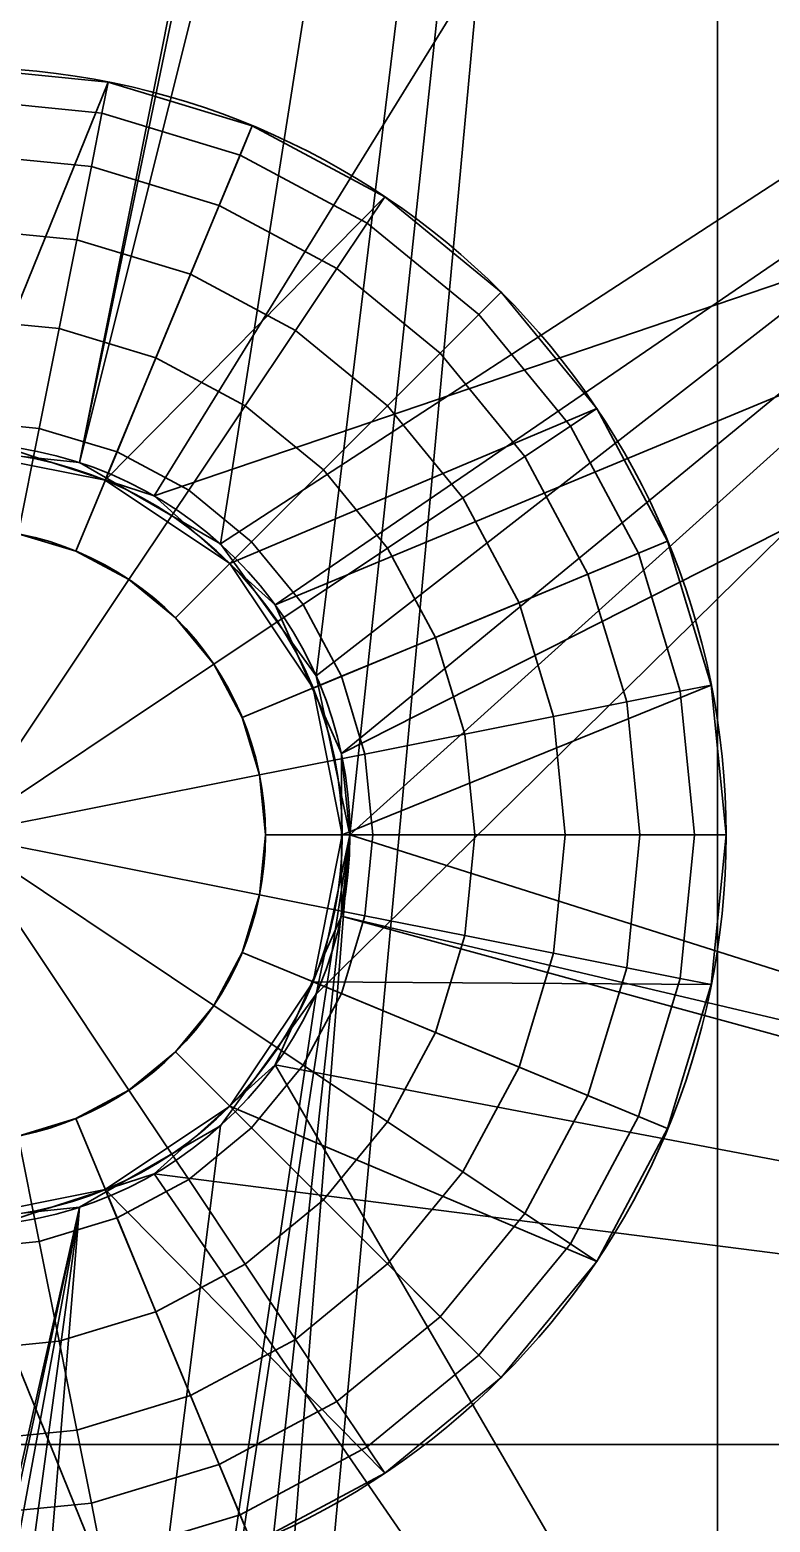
# Model space of a CAD drawing. Header units: millimetres. Extents: x 516 to 946, y 0 to 190.
# Drawn here: x 781.45 to 786.27, y 117.34 to 127.06 of the extents above; entities that cross this region are included whole.
import ezdxf

# ---------------------------------------------------------------- set-up
doc = ezdxf.new("R2010")
doc.units = ezdxf.units.MM
doc.layers.add('1', color=7, linetype='Continuous', true_color=0xffffff)

# ---------------------------------------------------------------- blocks, each defined once
blk = doc.blocks.new('UG_SURFACE_001')
at = {"layer": '1', "color": 252, "linetype": 'Continuous', "lineweight": 35}
for points in [[(280.506521, 128.719792, 3.5), (262.858123, 128.719792, 3.5), (265.701294, 124.352604, 3.5), (266.709745, 124.024943, 3.5)], [(266.709745, 124.024943, 1.5), (265.701294, 124.352604, 1.5), (262.858123, 128.719792, 1.5), (280.506521, 128.719792, 1.5)], [(266.709745, 124.024943, 3.5), (267.497748, 123.315424, 3.5), (280.506521, 128.719792, 3.5)], [(280.506521, 128.719792, 1.5), (267.497748, 123.315424, 1.5), (266.709745, 124.024943, 1.5)], [(267.497748, 123.315424, 3.5), (267.929018, 122.346751, 3.5), (280.506521, 128.719792, 3.5)], [(267.929018, 122.346751, 1.5), (267.497748, 123.315424, 1.5), (280.506521, 128.719792, 1.5)], [(280.506521, 117.845915, 3.5), (280.506521, 128.719792, 3.5), (267.929018, 122.346751, 3.5), (267.929018, 121.2864, 3.5)], [(267.984748, 121.816576, 1.5), (267.929018, 122.346751, 1.5), (280.506521, 128.719792, 1.5), (280.506521, 117.845915, 1.5)], [(266.709745, 124.024943, 1.5), (266.709745, 124.024943, 3.5), (265.701294, 124.352604, 3.5), (265.701294, 124.352604, 1.5)], [(267.497748, 123.315424, 1.5), (267.497748, 123.315424, 3.5), (266.709745, 124.024943, 3.5), (266.709745, 124.024943, 1.5)], [(267.929018, 122.346751, 1.5), (267.929018, 122.346751, 3.5), (267.497748, 123.315424, 3.5), (267.497748, 123.315424, 1.5)], [(267.929018, 122.346751, 3.5), (267.929018, 122.346751, 1.5), (267.984748, 121.816576, 1.5)], [(267.984748, 121.816576, 1.5), (267.929018, 121.2864, 3.5), (267.929018, 122.346751, 3.5)], [(280.506521, 117.845915, 1.5), (267.929018, 121.2864, 1.5), (267.984748, 121.816576, 1.5)], [(267.984748, 121.816576, 1.5), (267.929018, 121.2864, 1.5), (267.929018, 121.2864, 3.5)], [(267.929018, 121.2864, 3.5), (267.497748, 120.31772, 3.5), (280.506521, 117.845915, 3.5)], [(280.506521, 117.845915, 1.5), (267.497748, 120.31772, 1.5), (267.929018, 121.2864, 1.5)], [(267.497748, 120.31772, 1.5), (267.497748, 120.31772, 3.5), (267.929018, 121.2864, 3.5), (267.929018, 121.2864, 1.5)], [(280.506521, 117.845915, 3.5), (267.497748, 120.31772, 3.5), (266.709745, 119.608209, 3.5)], [(266.709745, 119.608209, 1.5), (267.497748, 120.31772, 1.5), (280.506521, 117.845915, 1.5)], [(266.709745, 119.608209, 1.5), (266.709745, 119.608209, 3.5), (267.497748, 120.31772, 3.5), (267.497748, 120.31772, 1.5)], [(266.709745, 119.608209, 3.5), (265.701294, 119.280547, 3.5), (262.858123, 117.845915, 3.5), (280.506521, 117.845915, 3.5)], [(280.506521, 117.845915, 1.5), (262.858123, 117.845915, 1.5), (265.701294, 119.280547, 1.5), (266.709745, 119.608209, 1.5)], [(265.701294, 119.280547, 1.5), (265.701294, 119.280547, 3.5), (266.709745, 119.608209, 3.5), (266.709745, 119.608209, 1.5)], [(280.506521, 117.845915, 3.5), (262.858123, 117.845915, 3.5), (262.858123, 113.101698, 3.5), (280.506521, 113.101698, 3.5)], [(280.506521, 113.101698, 1.5), (262.858123, 113.101698, 1.5), (262.858123, 117.845915, 1.5), (280.506521, 117.845915, 1.5)]]:
    blk.add_3dface(points, dxfattribs=at)
blk = doc.blocks.new('1стенка_MODEL')
at = {"layer": '1', "color": 252, "linetype": 'Continuous', "lineweight": 35, "extrusion": (0, 0, -1)}
blk.add_circle((-265.43475, 121.816575, -3.5), 2.55, dxfattribs=at)
at = {"layer": '1', "color": 252, "linetype": 'Continuous', "lineweight": 35}
blk.add_circle((265.43475, 121.816575, 1.5), 2.55, dxfattribs=at)
blk.add_blockref('UG_SURFACE_001', (0, 0), dxfattribs=at)
blk = doc.blocks.new('UG_SURFACE_002')
at = {"layer": '1', "color": 252, "linetype": 'Continuous', "lineweight": 35}
for points in [[(411.854982, 119.865932, 5.446716), (7.670435, 169.493556, 5.446716), (7.557361, 169.278637, 5.294975), (411.920667, 119.629063, 5.294975)], [(7.670435, 169.493556, 5.446716), (411.854982, 119.865932, 5.446716), (216.667414, 144.101843, 5.5), (201.001778, 146.025345, 5.5)], [(411.920667, 119.629063, 5.294975), (7.557361, 169.278637, 5.294975), (7.481808, 169.135034, 5.067878), (411.964566, 119.470797, 5.067878)], [(411.964566, 119.470797, 5.067878), (7.481808, 169.135034, 5.067878), (7.455277, 169.084609, 4.8), (411.979973, 119.415216, 4.8)], [(149.334699, 151.664004, 3.5), (161.549926, 150.164157, 3.5), (411.979973, 119.415216, 4.8), (7.455277, 169.084609, 4.8)], [(411.979973, 119.415216, 4.8), (161.549926, 150.164157, 3.5), (181.150854, 147.757471, 3.5)], [(411.979973, 119.415216, 4.8), (181.150854, 147.757471, 3.5), (189.036548, 146.789238, 3.5)], [(411.979973, 119.415216, 4.8), (189.036548, 146.789238, 3.5), (201.001778, 145.320088, 3.5)], [(411.979973, 119.415216, 4.8), (201.001778, 145.320088, 3.5), (210.923553, 144.101843, 3.5)], [(411.979973, 119.415216, 4.8), (210.923553, 144.101843, 3.5), (220.852703, 142.882705, 3.5)], [(220.852703, 143.587962, 5.5), (216.667414, 144.101843, 5.5), (411.854982, 119.865932, 5.446716)], [(411.854982, 119.865932, 5.446716), (234.482244, 141.914457, 5.5), (220.852703, 143.587962, 5.5)], [(411.979973, 119.415216, 4.8), (220.852703, 142.882705, 3.5), (228.738382, 141.914457, 3.5)], [(411.979973, 119.415216, 4.8), (228.738382, 141.914457, 3.5), (248.589307, 139.477074, 3.5)], [(411.854982, 119.865932, 5.446716), (240.703627, 141.150564, 5.5), (234.482244, 141.914457, 5.5)], [(254.333168, 139.477074, 5.5), (240.703627, 141.150564, 5.5), (411.854982, 119.865932, 5.446716)], [(411.979973, 119.415216, 4.8), (248.589307, 139.477074, 3.5), (260.30454, 138.03862, 3.5)], [(411.854982, 119.865932, 5.446716), (260.30454, 138.743877, 5.5), (254.333168, 139.477074, 5.5)], [(274.184078, 137.039676, 5.5), (260.30454, 138.743877, 5.5), (411.854982, 119.865932, 5.446716)], [(411.979973, 119.415216, 4.8), (260.30454, 138.03862, 3.5), (280.655473, 135.539845, 3.5)]]:
    blk.add_3dface(points, dxfattribs=at)
blk = doc.blocks.new('3пояс_верхний_MODEL')
at = {"layer": '1', "color": 252, "linetype": 'Continuous', "lineweight": 35}
blk.add_blockref('UG_SURFACE_002', (0, 0), dxfattribs=at)
blk = doc.blocks.new('UG_SURFACE_009')
at = {"layer": '1', "color": 252, "linetype": 'Continuous', "lineweight": 35}
for points in [[(265.16819, 124.352604, 5.5), (262.858123, 150.520265, 5.5), (267.985731, 146.259055, 5.5), (268.417001, 145.290375, 5.5)], [(262.304872, 149.307773, 7), (265.16819, 124.352604, 7), (268.417001, 145.290375, 7), (267.985731, 146.259055, 7)], [(268.417001, 145.290375, 5.5), (269.205004, 144.580871, 5.5), (265.16819, 124.352604, 5.5)], [(265.16819, 124.352604, 7), (269.205004, 144.580871, 7), (268.417001, 145.290375, 7)], [(269.205004, 144.580871, 5.5), (270.213455, 144.253194, 5.5), (266.222745, 124.241769, 5.5), (265.16819, 124.352604, 5.5)], [(270.213455, 144.253194, 7), (269.205004, 144.580871, 7), (265.16819, 124.352604, 7), (266.222745, 124.241769, 7)], [(270.213455, 144.253194, 5.5), (271.26801, 144.364044, 5.5), (266.222745, 124.241769, 5.5)], [(267.141044, 123.711593, 5.5), (266.222745, 124.241769, 5.5), (271.26801, 144.364044, 5.5), (277.752072, 130.618811, 5.5)], [(271.633416, 111.654833, 7), (273.357213, 125.861347, 7), (271.26801, 144.364044, 7), (270.379722, 144.270673, 7)], [(266.105205, 98.002523, 7), (270.379722, 144.270673, 7), (267.984748, 121.816576, 7)], [(266.105205, 98.002523, 7), (266.325653, 96.965343, 7), (270.379722, 84.537983, 7), (270.379722, 144.270673, 7)], [(266.222745, 124.241769, 7), (270.379722, 144.270673, 7), (270.213455, 144.253194, 7)], [(270.379722, 144.270673, 7), (266.222745, 124.241769, 7), (267.141044, 123.711593, 7)], [(270.379722, 144.270673, 7), (267.141044, 123.711593, 7), (267.7643, 122.853756, 7)], [(267.7643, 122.853756, 7), (267.984748, 121.816576, 7), (270.379722, 144.270673, 7)], [(270.379722, 144.270673, 7), (270.379722, 84.537983, 7), (271.026522, 97.35699, 7), (271.633416, 111.654833, 7)], [(277.752072, 130.618811, 5.5), (264.56365, 99.390544, 5.5), (267.141044, 119.921558, 5.5), (267.7643, 120.779395, 5.5)], [(265.481949, 98.860368, 5.5), (264.56365, 99.390544, 5.5), (277.752072, 130.618811, 5.5), (274.910837, 108.508267, 5.5)], [(267.7643, 122.853756, 5.5), (267.141044, 123.711593, 5.5), (277.752072, 130.618811, 5.5)], [(277.752072, 130.618811, 5.5), (267.984748, 121.816576, 5.5), (267.7643, 122.853756, 5.5)], [(267.7643, 120.779395, 5.5), (267.984748, 121.816576, 5.5), (277.752072, 130.618811, 5.5)], [(265.16819, 124.352604, 7), (265.16819, 124.352604, 5.5), (266.222745, 124.241769, 5.5), (266.222745, 124.241769, 7)], [(266.222745, 124.241769, 7), (266.222745, 124.241769, 5.5), (267.141044, 123.711593, 5.5), (267.141044, 123.711593, 7)], [(267.141044, 123.711593, 7), (267.141044, 123.711593, 5.5), (267.7643, 122.853756, 5.5), (267.7643, 122.853756, 7)], [(267.7643, 122.853756, 7), (267.7643, 122.853756, 5.5), (267.984748, 121.816576, 5.5), (267.984748, 121.816576, 7)], [(264.56365, 99.390544, 7), (267.984748, 121.816576, 7), (267.7643, 120.779395, 7)], [(267.984748, 121.816576, 7), (264.56365, 99.390544, 7), (265.481949, 98.860368, 7)], [(267.984748, 121.816576, 7), (265.481949, 98.860368, 7), (266.105205, 98.002523, 7)], [(267.984748, 121.816576, 7), (267.984748, 121.816576, 5.5), (267.7643, 120.779395, 5.5), (267.7643, 120.779395, 7)], [(267.7643, 120.779395, 7), (267.141044, 119.921558, 7), (264.56365, 99.390544, 7)], [(267.7643, 120.779395, 7), (267.7643, 120.779395, 5.5), (267.141044, 119.921558, 5.5), (267.141044, 119.921558, 7)], [(267.141044, 119.921558, 7), (266.222745, 119.391382, 7), (263.509125, 99.501379, 7), (264.56365, 99.390544, 7)], [(264.56365, 99.390544, 5.5), (266.222745, 119.391382, 5.5), (267.141044, 119.921558, 5.5)], [(267.141044, 119.921558, 7), (267.141044, 119.921558, 5.5), (266.222745, 119.391382, 5.5), (266.222745, 119.391382, 7)], [(261.281401, 97.495519, 7), (266.222745, 119.391382, 7), (265.16819, 119.280547, 7)], [(266.222745, 119.391382, 7), (261.281401, 97.495519, 7), (261.71267, 98.464198, 7)], [(266.222745, 119.391382, 7), (261.71267, 98.464198, 7), (262.500674, 99.17371, 7)], [(262.500674, 99.17371, 7), (263.509125, 99.501379, 7), (266.222745, 119.391382, 7)], [(265.16819, 119.280547, 5.5), (266.222745, 119.391382, 5.5), (264.56365, 99.390544, 5.5), (263.509125, 99.501379, 5.5)], [(266.222745, 119.391382, 7), (266.222745, 119.391382, 5.5), (265.16819, 119.280547, 5.5), (265.16819, 119.280547, 7)]]:
    blk.add_3dface(points, dxfattribs=at)
blk = doc.blocks.new('6стойка_отверстие_ровнее_MODEL')
at = {"layer": '1', "color": 252, "linetype": 'Continuous', "lineweight": 35}
blk.add_circle((265.4348, 121.8166, 5.5), 2.55, dxfattribs=at)
at = {"layer": '1', "color": 252, "linetype": 'Continuous', "lineweight": 35, "extrusion": (0, 0, -1)}
blk.add_circle((-265.4348, 121.8166, -7), 2.55, dxfattribs=at)
blk.add_arc((-453.7756, 96.7618, -7), 182.75, 342.554283, 17.804097, dxfattribs=at)
at = {"layer": '1', "color": 252, "linetype": 'Continuous', "lineweight": 35}
blk.add_blockref('UG_SURFACE_009', (0, 0), dxfattribs=at)
blk = doc.blocks.new('UG_SURFACE_010')
at = {"layer": '1', "color": 252, "linetype": 'Continuous', "lineweight": 35}
for points in [[(266.709745, 124.024943, 3.5), (265.701294, 124.352604, 3.5), (263.841867, 136.09302, 3.5), (273.433566, 134.915322, 3.5)], [(273.433566, 134.915322, 5.5), (263.841867, 136.09302, 5.5), (265.701294, 124.352604, 5.5), (266.709745, 124.024943, 5.5)], [(273.433566, 134.915322, 3.5), (277.104884, 129.890859, 3.5), (267.497748, 123.315424, 3.5), (266.709745, 124.024943, 3.5)], [(266.709745, 124.024943, 5.5), (267.497748, 123.315424, 5.5), (277.104884, 129.890859, 5.5), (273.433566, 134.915322, 5.5)], [(277.104884, 129.890859, 3.5), (267.929018, 122.346751, 3.5), (267.497748, 123.315424, 3.5)], [(267.497748, 123.315424, 5.5), (267.929018, 122.346751, 5.5), (277.104884, 129.890859, 5.5)], [(267.929018, 121.2864, 3.5), (267.929018, 122.346751, 3.5), (277.104884, 129.890859, 3.5), (275.470465, 119.507372, 3.5)], [(275.470465, 119.507372, 5.5), (277.104884, 129.890859, 5.5), (267.929018, 122.346751, 5.5), (267.929018, 121.2864, 5.5)], [(266.709745, 124.024943, 3.5), (266.709745, 124.024943, 5.5), (265.701294, 124.352604, 5.5), (265.701294, 124.352604, 3.5)], [(267.497748, 123.315424, 3.5), (267.497748, 123.315424, 5.5), (266.709745, 124.024943, 5.5), (266.709745, 124.024943, 3.5)], [(267.929018, 122.346751, 3.5), (267.929018, 122.346751, 5.5), (267.497748, 123.315424, 5.5), (267.497748, 123.315424, 3.5)], [(267.929018, 121.2864, 3.5), (267.929018, 121.2864, 5.5), (267.929018, 122.346751, 5.5), (267.929018, 122.346751, 3.5)], [(267.497748, 120.31772, 3.5), (267.497748, 120.31772, 5.5), (267.929018, 121.2864, 5.5), (267.929018, 121.2864, 3.5)], [(275.470465, 119.507372, 3.5), (274.405003, 108.43499, 3.5), (267.497748, 120.31772, 3.5), (267.929018, 121.2864, 3.5)], [(267.929018, 121.2864, 5.5), (267.497748, 120.31772, 5.5), (274.405003, 108.43499, 5.5), (275.470465, 119.507372, 5.5)], [(266.709745, 119.608209, 3.5), (266.709745, 119.608209, 5.5), (267.497748, 120.31772, 5.5), (267.497748, 120.31772, 3.5)], [(266.709745, 119.608209, 3.5), (267.497748, 120.31772, 3.5), (274.405003, 108.43499, 3.5)], [(274.405003, 108.43499, 5.5), (267.497748, 120.31772, 5.5), (266.709745, 119.608209, 5.5)], [(265.701294, 119.280547, 3.5), (266.709745, 119.608209, 3.5), (274.405003, 108.43499, 3.5), (265.050679, 99.17371, 3.5)], [(265.701294, 119.280547, 3.5), (265.701294, 119.280547, 5.5), (266.709745, 119.608209, 5.5), (266.709745, 119.608209, 3.5)], [(274.405003, 108.43499, 5.5), (266.709745, 119.608209, 5.5), (265.701294, 119.280547, 5.5), (266.269952, 97.495519, 5.5)], [(265.838653, 98.464198, 5.5), (266.269952, 97.495519, 5.5), (265.701294, 119.280547, 5.5)]]:
    blk.add_3dface(points, dxfattribs=at)
blk = doc.blocks.new('7прокладка_отв_ровнее_MODEL')
at = {"layer": '1', "color": 252, "linetype": 'Continuous', "lineweight": 35, "extrusion": (0, 0, -1)}
for centre in [(-265.4348, 121.8166, -3.5), (-265.4348, 121.8166, -5.5)]:
    blk.add_circle(centre, 2.55, dxfattribs=at)
at = {"layer": '1', "color": 252, "linetype": 'Continuous', "lineweight": 35}
blk.add_blockref('UG_SURFACE_010', (0, 0), dxfattribs=at)
blk = doc.blocks.new('UG_SURFACE_008')
at = {"layer": '1', "color": 252, "linetype": 'Continuous', "lineweight": 35}
for points in [[(0.935201, 4.701573, -0.673863), (0, 4.793682, -0.673863), (0, 5), (0.975452, 4.903927)], [(0.975452, 4.903927), (0, 5), (0, 2.5)], [(0, 2.5, 5.5), (0, 5, 5.5), (0.975452, 4.903927, 5.5)], [(0.975452, 4.903927, 5.5), (0, 5, 5.5), (0, 4.793682, 6.173863), (0.935201, 4.701573, 6.173863)], [(0, 2.5), (0.956709, 2.309699), (1.913417, 4.619398), (0.975452, 4.903927)], [(0.975452, 4.903927, 5.5), (1.913417, 4.619398, 5.5), (0.956709, 2.309699, 5.5), (0, 2.5, 5.5)], [(1.834463, 4.428785, -0.673863), (0.935201, 4.701573, -0.673863), (0.975452, 4.903927), (1.913417, 4.619398)], [(1.913417, 4.619398, 5.5), (0.975452, 4.903927, 5.5), (0.935201, 4.701573, 6.173863), (1.834463, 4.428785, 6.173863)], [(0.865852, 4.352931, -1.282384), (0, 4.43821, -1.282384), (0, 4.793682, -0.673863), (0.935201, 4.701573, -0.673863)], [(0.935201, 4.701573, 6.173863), (0, 4.793682, 6.173863), (0, 4.43821, 6.782384), (0.865852, 4.352931, 6.782384)], [(1.698429, 4.100371, -1.282384), (0.865852, 4.352931, -1.282384), (0.935201, 4.701573, -0.673863), (1.834463, 4.428785, -0.673863)], [(1.834463, 4.428785, 6.173863), (0.935201, 4.701573, 6.173863), (0.865852, 4.352931, 6.782384), (1.698429, 4.100371, 6.782384)], [(2.777851, 4.157348), (1.913417, 4.619398), (0.956709, 2.309699)], [(0.956709, 2.309699, 5.5), (1.913417, 4.619398, 5.5), (2.777851, 4.157348, 5.5)], [(2.663227, 3.985801, -0.673863), (1.834463, 4.428785, -0.673863), (1.913417, 4.619398), (2.777851, 4.157348)], [(2.777851, 4.157348, 5.5), (1.913417, 4.619398, 5.5), (1.834463, 4.428785, 6.173863), (2.663227, 3.985801, 6.173863)], [(0.771107, 3.876615, -1.793075), (0, 3.952562, -1.793075), (0, 4.43821, -1.282384), (0.865852, 4.352931, -1.282384)], [(0.865852, 4.352931, 6.782384), (0, 4.43821, 6.782384), (0, 3.952562, 7.293075), (0.771107, 3.876615, 7.293075)], [(2.465737, 3.690237, -1.282384), (1.698429, 4.100371, -1.282384), (1.834463, 4.428785, -0.673863), (2.663227, 3.985801, -0.673863)], [(2.663227, 3.985801, 6.173863), (1.834463, 4.428785, 6.173863), (1.698429, 4.100371, 6.782384), (2.465737, 3.690237, 6.782384)], [(1.51258, 3.651692, -1.793075), (0.771107, 3.876615, -1.793075), (0.865852, 4.352931, -1.282384), (1.698429, 4.100371, -1.282384)], [(1.698429, 4.100371, 6.782384), (0.865852, 4.352931, 6.782384), (0.771107, 3.876615, 7.293075), (1.51258, 3.651692, 7.293075)], [(0.956709, 2.309699), (1.767767, 1.767767), (3.535534, 3.535534), (2.777851, 4.157348)], [(2.777851, 4.157348, 5.5), (3.535534, 3.535534, 5.5), (1.767767, 1.767767, 5.5), (0.956709, 2.309699, 5.5)], [(2.195926, 3.286436, -1.793075), (1.51258, 3.651692, -1.793075), (1.698429, 4.100371, -1.282384), (2.465737, 3.690237, -1.282384)], [(2.465737, 3.690237, 6.782384), (1.698429, 4.100371, 6.782384), (1.51258, 3.651692, 7.293075), (2.195926, 3.286436, 7.293075)], [(3.389645, 3.389645, -0.673863), (2.663227, 3.985801, -0.673863), (2.777851, 4.157348), (3.535534, 3.535534)], [(3.535534, 3.535534, 5.5), (2.777851, 4.157348, 5.5), (2.663227, 3.985801, 6.173863), (3.389645, 3.389645, 6.173863)], [(3.138288, 3.138288, -1.282384), (2.465737, 3.690237, -1.282384), (2.663227, 3.985801, -0.673863), (3.389645, 3.389645, -0.673863)], [(3.389645, 3.389645, 6.173863), (2.663227, 3.985801, 6.173863), (2.465737, 3.690237, 6.782384), (3.138288, 3.138288, 6.782384)], [(0.656024, 3.298055, -2.178669), (0, 3.362668, -2.178669), (0, 3.952562, -1.793075), (0.771107, 3.876615, -1.793075)], [(0.771107, 3.876615, 7.293075), (0, 3.952562, 7.293075), (0, 3.362668, 7.678669), (0.656024, 3.298055, 7.678669)], [(1.286837, 3.1067, -2.178669), (0.656024, 3.298055, -2.178669), (0.771107, 3.876615, -1.793075), (1.51258, 3.651692, -1.793075)], [(1.51258, 3.651692, 7.293075), (0.771107, 3.876615, 7.293075), (0.656024, 3.298055, 7.678669), (1.286837, 3.1067, 7.678669)], [(1.868198, 2.795956, -2.178669), (1.286837, 3.1067, -2.178669), (1.51258, 3.651692, -1.793075), (2.195926, 3.286436, -1.793075)], [(2.195926, 3.286436, 7.293075), (1.51258, 3.651692, 7.293075), (1.286837, 3.1067, 7.678669), (1.868198, 2.795956, 7.678669)], [(2.794884, 2.794884, -1.793075), (2.195926, 3.286436, -1.793075), (2.465737, 3.690237, -1.282384), (3.138288, 3.138288, -1.282384)], [(3.138288, 3.138288, 6.782384), (2.465737, 3.690237, 6.782384), (2.195926, 3.286436, 7.293075), (2.794884, 2.794884, 7.293075)], [(4.157348, 2.777851), (3.535534, 3.535534), (1.767767, 1.767767)], [(1.767767, 1.767767, 5.5), (3.535534, 3.535534, 5.5), (4.157348, 2.777851, 5.5)], [(3.985801, 2.663227, -0.673863), (3.389645, 3.389645, -0.673863), (3.535534, 3.535534), (4.157348, 2.777851)], [(4.157348, 2.777851, 5.5), (3.535534, 3.535534, 5.5), (3.389645, 3.389645, 6.173863), (3.985801, 2.663227, 6.173863)], [(0.526748, 2.648141, -2.41858), (0, 2.700021, -2.41858), (0, 3.362668, -2.178669), (0.656024, 3.298055, -2.178669)], [(0.656024, 3.298055, 7.678669), (0, 3.362668, 7.678669), (0, 2.700021, 7.91858), (0.526748, 2.648141, 7.91858)], [(3.690237, 2.465737, -1.282384), (3.138288, 3.138288, -1.282384), (3.389645, 3.389645, -0.673863), (3.985801, 2.663227, -0.673863)], [(3.985801, 2.663227, 6.173863), (3.389645, 3.389645, 6.173863), (3.138288, 3.138288, 6.782384), (3.690237, 2.465737, 6.782384)], [(1.033253, 2.494494, -2.41858), (0.526748, 2.648141, -2.41858), (0.656024, 3.298055, -2.178669), (1.286837, 3.1067, -2.178669)], [(1.286837, 3.1067, 7.678669), (0.656024, 3.298055, 7.678669), (0.526748, 2.648141, 7.91858), (1.033253, 2.494494, 7.91858)], [(2.377765, 2.377765, -2.178669), (1.868198, 2.795956, -2.178669), (2.195926, 3.286436, -1.793075), (2.794884, 2.794884, -1.793075)], [(2.794884, 2.794884, 7.293075), (2.195926, 3.286436, 7.293075), (1.868198, 2.795956, 7.678669), (2.377765, 2.377765, 7.678669)], [(3.286436, 2.195926, -1.793075), (2.794884, 2.794884, -1.793075), (3.138288, 3.138288, -1.282384), (3.690237, 2.465737, -1.282384)], [(3.690237, 2.465737, 6.782384), (3.138288, 3.138288, 6.782384), (2.794884, 2.794884, 7.293075), (3.286436, 2.195926, 7.293075)], [(1.500051, 2.244985, -2.41858), (1.033253, 2.494494, -2.41858), (1.286837, 3.1067, -2.178669), (1.868198, 2.795956, -2.178669)], [(1.868198, 2.795956, 7.678669), (1.286837, 3.1067, 7.678669), (1.033253, 2.494494, 7.91858), (1.500051, 2.244985, 7.91858)], [(1.909203, 1.909203, -2.41858), (1.500051, 2.244985, -2.41858), (1.868198, 2.795956, -2.178669), (2.377765, 2.377765, -2.178669)], [(2.377765, 2.377765, 7.678669), (1.868198, 2.795956, 7.678669), (1.500051, 2.244985, 7.91858), (1.909203, 1.909203, 7.91858)], [(1.767767, 1.767767), (2.309699, 0.956709), (4.619398, 1.913417), (4.157348, 2.777851)], [(4.157348, 2.777851, 5.5), (4.619398, 1.913417, 5.5), (2.309699, 0.956709, 5.5), (1.767767, 1.767767, 5.5)], [(2.795956, 1.868198, -2.178669), (2.377765, 2.377765, -2.178669), (2.794884, 2.794884, -1.793075), (3.286436, 2.195926, -1.793075)], [(3.286436, 2.195926, 7.293075), (2.794884, 2.794884, 7.293075), (2.377765, 2.377765, 7.678669), (2.795956, 1.868198, 7.678669)], [(4.428785, 1.834463, -0.673863), (3.985801, 2.663227, -0.673863), (4.157348, 2.777851), (4.619398, 1.913417)], [(4.619398, 1.913417, 5.5), (4.157348, 2.777851, 5.5), (3.985801, 2.663227, 6.173863), (4.428785, 1.834463, 6.173863)], [(0.390181, 1.96157, -2.5), (0, 2, -2.5), (0, 2.700021, -2.41858), (0.526748, 2.648141, -2.41858)], [(0.526748, 2.648141, 7.91858), (0, 2.700021, 7.91858), (0, 2, 8), (0.390181, 1.96157, 8)], [(0.765367, 1.847759, -2.5), (0.390181, 1.96157, -2.5), (0.526748, 2.648141, -2.41858), (1.033253, 2.494494, -2.41858)], [(1.033253, 2.494494, 7.91858), (0.526748, 2.648141, 7.91858), (0.390181, 1.96157, 8), (0.765367, 1.847759, 8)], [(4.100371, 1.698429, -1.282384), (3.690237, 2.465737, -1.282384), (3.985801, 2.663227, -0.673863), (4.428785, 1.834463, -0.673863)], [(4.428785, 1.834463, 6.173863), (3.985801, 2.663227, 6.173863), (3.690237, 2.465737, 6.782384), (4.100371, 1.698429, 6.782384)], [(0, 2.5), (0, 2.5, 5.5), (0.956709, 2.309699, 5.5), (0.956709, 2.309699)], [(1.11114, 1.662939, -2.5), (0.765367, 1.847759, -2.5), (1.033253, 2.494494, -2.41858), (1.500051, 2.244985, -2.41858)], [(1.500051, 2.244985, 7.91858), (1.033253, 2.494494, 7.91858), (0.765367, 1.847759, 8), (1.11114, 1.662939, 8)], [(3.651692, 1.51258, -1.793075), (3.286436, 2.195926, -1.793075), (3.690237, 2.465737, -1.282384), (4.100371, 1.698429, -1.282384)], [(4.100371, 1.698429, 6.782384), (3.690237, 2.465737, 6.782384), (3.286436, 2.195926, 7.293075), (3.651692, 1.51258, 7.293075)], [(2.244985, 1.500051, -2.41858), (1.909203, 1.909203, -2.41858), (2.377765, 2.377765, -2.178669), (2.795956, 1.868198, -2.178669)], [(2.795956, 1.868198, 7.678669), (2.377765, 2.377765, 7.678669), (1.909203, 1.909203, 7.91858), (2.244985, 1.500051, 7.91858)], [(0.956709, 2.309699), (0.956709, 2.309699, 5.5), (1.767767, 1.767767, 5.5), (1.767767, 1.767767)], [(1.414214, 1.414214, -2.5), (1.11114, 1.662939, -2.5), (1.500051, 2.244985, -2.41858), (1.909203, 1.909203, -2.41858)], [(1.909203, 1.909203, 7.91858), (1.500051, 2.244985, 7.91858), (1.11114, 1.662939, 8), (1.414214, 1.414214, 8)], [(3.1067, 1.286837, -2.178669), (2.795956, 1.868198, -2.178669), (3.286436, 2.195926, -1.793075), (3.651692, 1.51258, -1.793075)], [(3.651692, 1.51258, 7.293075), (3.286436, 2.195926, 7.293075), (2.795956, 1.868198, 7.678669), (3.1067, 1.286837, 7.678669)], [(0.390181, 1.96157, -2.5), (0.765367, 1.847759, -2.5), (1.11114, 1.662939, -2.5), (0, 0, -2.5)], [(1.11114, 1.662939, 8), (0.765367, 1.847759, 8), (0.390181, 1.96157, 8), (0, 0, 8)], [(1.662939, 1.11114, -2.5), (1.414214, 1.414214, -2.5), (1.909203, 1.909203, -2.41858), (2.244985, 1.500051, -2.41858)], [(2.244985, 1.500051, 7.91858), (1.909203, 1.909203, 7.91858), (1.414214, 1.414214, 8), (1.662939, 1.11114, 8)], [(2.494494, 1.033253, -2.41858), (2.244985, 1.500051, -2.41858), (2.795956, 1.868198, -2.178669), (3.1067, 1.286837, -2.178669)], [(3.1067, 1.286837, 7.678669), (2.795956, 1.868198, 7.678669), (2.244985, 1.500051, 7.91858), (2.494494, 1.033253, 7.91858)], [(4.903927, 0.975452), (4.619398, 1.913417), (2.309699, 0.956709), (2.5, 0)], [(2.5, 0, 5.5), (2.309699, 0.956709, 5.5), (4.619398, 1.913417, 5.5), (4.903927, 0.975452, 5.5)], [(4.701573, 0.935201, -0.673863), (4.428785, 1.834463, -0.673863), (4.619398, 1.913417), (4.903927, 0.975452)], [(4.903927, 0.975452, 5.5), (4.619398, 1.913417, 5.5), (4.428785, 1.834463, 6.173863), (4.701573, 0.935201, 6.173863)], [(1.767767, 1.767767), (1.767767, 1.767767, 5.5), (2.309699, 0.956709, 5.5), (2.309699, 0.956709)], [(4.352931, 0.865852, -1.282384), (4.100371, 1.698429, -1.282384), (4.428785, 1.834463, -0.673863), (4.701573, 0.935201, -0.673863)], [(4.701573, 0.935201, 6.173863), (4.428785, 1.834463, 6.173863), (4.100371, 1.698429, 6.782384), (4.352931, 0.865852, 6.782384)], [(1.11114, 1.662939, -2.5), (1.414214, 1.414214, -2.5), (1.662939, 1.11114, -2.5), (0, 0, -2.5)], [(1.662939, 1.11114, 8), (1.414214, 1.414214, 8), (1.11114, 1.662939, 8), (0, 0, 8)], [(3.876615, 0.771107, -1.793075), (3.651692, 1.51258, -1.793075), (4.100371, 1.698429, -1.282384), (4.352931, 0.865852, -1.282384)], [(4.352931, 0.865852, 6.782384), (4.100371, 1.698429, 6.782384), (3.651692, 1.51258, 7.293075), (3.876615, 0.771107, 7.293075)], [(1.847759, 0.765367, -2.5), (1.662939, 1.11114, -2.5), (2.244985, 1.500051, -2.41858), (2.494494, 1.033253, -2.41858)], [(2.494494, 1.033253, 7.91858), (2.244985, 1.500051, 7.91858), (1.662939, 1.11114, 8), (1.847759, 0.765367, 8)], [(3.298055, 0.656024, -2.178669), (3.1067, 1.286837, -2.178669), (3.651692, 1.51258, -1.793075), (3.876615, 0.771107, -1.793075)], [(3.876615, 0.771107, 7.293075), (3.651692, 1.51258, 7.293075), (3.1067, 1.286837, 7.678669), (3.298055, 0.656024, 7.678669)], [(2.648141, 0.526748, -2.41858), (2.494494, 1.033253, -2.41858), (3.1067, 1.286837, -2.178669), (3.298055, 0.656024, -2.178669)], [(3.298055, 0.656024, 7.678669), (3.1067, 1.286837, 7.678669), (2.494494, 1.033253, 7.91858), (2.648141, 0.526748, 7.91858)], [(1.662939, 1.11114, -2.5), (1.847759, 0.765367, -2.5), (1.96157, 0.390181, -2.5), (0, 0, -2.5)], [(1.96157, 0.390181, 8), (1.847759, 0.765367, 8), (1.662939, 1.11114, 8), (0, 0, 8)], [(1.96157, 0.390181, -2.5), (1.847759, 0.765367, -2.5), (2.494494, 1.033253, -2.41858), (2.648141, 0.526748, -2.41858)], [(2.648141, 0.526748, 7.91858), (2.494494, 1.033253, 7.91858), (1.847759, 0.765367, 8), (1.96157, 0.390181, 8)], [(2.5, 0), (5, 0), (4.903927, 0.975452)], [(4.903927, 0.975452, 5.5), (5, 0, 5.5), (2.5, 0, 5.5)], [(4.793682, 0, -0.673863), (4.701573, 0.935201, -0.673863), (4.903927, 0.975452), (5, 0)], [(5, 0, 5.5), (4.903927, 0.975452, 5.5), (4.701573, 0.935201, 6.173863), (4.793682, 0, 6.173863)], [(2.309699, 0.956709), (2.309699, 0.956709, 5.5), (2.5, 0, 5.5), (2.5, 0)], [(4.43821, 0, -1.282384), (4.352931, 0.865852, -1.282384), (4.701573, 0.935201, -0.673863), (4.793682, 0, -0.673863)], [(4.793682, 0, 6.173863), (4.701573, 0.935201, 6.173863), (4.352931, 0.865852, 6.782384), (4.43821, 0, 6.782384)], [(3.952562, 0, -1.793075), (3.876615, 0.771107, -1.793075), (4.352931, 0.865852, -1.282384), (4.43821, 0, -1.282384)], [(4.43821, 0, 6.782384), (4.352931, 0.865852, 6.782384), (3.876615, 0.771107, 7.293075), (3.952562, 0, 7.293075)], [(3.362668, 0, -2.178669), (3.298055, 0.656024, -2.178669), (3.876615, 0.771107, -1.793075), (3.952562, 0, -1.793075)], [(3.952562, 0, 7.293075), (3.876615, 0.771107, 7.293075), (3.298055, 0.656024, 7.678669), (3.362668, 0, 7.678669)], [(2.700021, 0, -2.41858), (2.648141, 0.526748, -2.41858), (3.298055, 0.656024, -2.178669), (3.362668, 0, -2.178669)], [(3.362668, 0, 7.678669), (3.298055, 0.656024, 7.678669), (2.648141, 0.526748, 7.91858), (2.700021, 0, 7.91858)], [(2, 0, -2.5), (1.96157, 0.390181, -2.5), (2.648141, 0.526748, -2.41858), (2.700021, 0, -2.41858)], [(2.700021, 0, 7.91858), (2.648141, 0.526748, 7.91858), (1.96157, 0.390181, 8), (2, 0, 8)], [(1.96157, 0.390181, -2.5), (2, 0, -2.5), (1.96157, -0.390181, -2.5), (0, 0, -2.5)], [(1.96157, -0.390181, 8), (2, 0, 8), (1.96157, 0.390181, 8), (0, 0, 8)], [(1.96157, -0.390181, -2.5), (1.847759, -0.765367, -2.5), (1.662939, -1.11114, -2.5), (0, 0, -2.5)], [(1.662939, -1.11114, -2.5), (1.414214, -1.414214, -2.5), (1.11114, -1.662939, -2.5), (0, 0, -2.5)], [(1.11114, -1.662939, -2.5), (0.765367, -1.847759, -2.5), (0.390181, -1.96157, -2.5), (0, 0, -2.5)], [(0.390181, -1.96157, 8), (0.765367, -1.847759, 8), (1.11114, -1.662939, 8), (0, 0, 8)], [(1.11114, -1.662939, 8), (1.414214, -1.414214, 8), (1.662939, -1.11114, 8), (0, 0, 8)], [(1.662939, -1.11114, 8), (1.847759, -0.765367, 8), (1.96157, -0.390181, 8), (0, 0, 8)], [(1.96157, -0.390181, -2.5), (2, 0, -2.5), (2.700021, 0, -2.41858), (2.648141, -0.526748, -2.41858)], [(2.648141, -0.526748, 7.91858), (2.700021, 0, 7.91858), (2, 0, 8), (1.96157, -0.390181, 8)], [(4.903927, -0.975452), (5, 0), (2.5, 0), (2.309699, -0.956709)], [(2.5, 0), (2.5, 0, 5.5), (2.309699, -0.956709, 5.5), (2.309699, -0.956709)], [(2.309699, -0.956709, 5.5), (2.5, 0, 5.5), (5, 0, 5.5), (4.903927, -0.975452, 5.5)], [(2.648141, -0.526748, -2.41858), (2.700021, 0, -2.41858), (3.362668, 0, -2.178669), (3.298055, -0.656024, -2.178669)], [(3.298055, -0.656024, 7.678669), (3.362668, 0, 7.678669), (2.700021, 0, 7.91858), (2.648141, -0.526748, 7.91858)], [(3.298055, -0.656024, -2.178669), (3.362668, 0, -2.178669), (3.952562, 0, -1.793075), (3.876615, -0.771107, -1.793075)], [(3.876615, -0.771107, 7.293075), (3.952562, 0, 7.293075), (3.362668, 0, 7.678669), (3.298055, -0.656024, 7.678669)], [(3.876615, -0.771107, -1.793075), (3.952562, 0, -1.793075), (4.43821, 0, -1.282384), (4.352931, -0.865852, -1.282384)], [(4.352931, -0.865852, 6.782384), (4.43821, 0, 6.782384), (3.952562, 0, 7.293075), (3.876615, -0.771107, 7.293075)], [(4.352931, -0.865852, -1.282384), (4.43821, 0, -1.282384), (4.793682, 0, -0.673863), (4.701573, -0.935201, -0.673863)], [(4.701573, -0.935201, 6.173863), (4.793682, 0, 6.173863), (4.43821, 0, 6.782384), (4.352931, -0.865852, 6.782384)], [(4.701573, -0.935201, -0.673863), (4.793682, 0, -0.673863), (5, 0), (4.903927, -0.975452)], [(4.903927, -0.975452, 5.5), (5, 0, 5.5), (4.793682, 0, 6.173863), (4.701573, -0.935201, 6.173863)], [(1.847759, -0.765367, -2.5), (1.96157, -0.390181, -2.5), (2.648141, -0.526748, -2.41858), (2.494494, -1.033253, -2.41858)], [(2.494494, -1.033253, 7.91858), (2.648141, -0.526748, 7.91858), (1.96157, -0.390181, 8), (1.847759, -0.765367, 8)], [(2.494494, -1.033253, -2.41858), (2.648141, -0.526748, -2.41858), (3.298055, -0.656024, -2.178669), (3.1067, -1.286837, -2.178669)], [(3.1067, -1.286837, 7.678669), (3.298055, -0.656024, 7.678669), (2.648141, -0.526748, 7.91858), (2.494494, -1.033253, 7.91858)], [(3.1067, -1.286837, -2.178669), (3.298055, -0.656024, -2.178669), (3.876615, -0.771107, -1.793075), (3.651692, -1.51258, -1.793075)], [(3.651692, -1.51258, 7.293075), (3.876615, -0.771107, 7.293075), (3.298055, -0.656024, 7.678669), (3.1067, -1.286837, 7.678669)], [(1.662939, -1.11114, -2.5), (1.847759, -0.765367, -2.5), (2.494494, -1.033253, -2.41858), (2.244985, -1.500051, -2.41858)], [(2.244985, -1.500051, 7.91858), (2.494494, -1.033253, 7.91858), (1.847759, -0.765367, 8), (1.662939, -1.11114, 8)], [(3.651692, -1.51258, -1.793075), (3.876615, -0.771107, -1.793075), (4.352931, -0.865852, -1.282384), (4.100371, -1.698429, -1.282384)], [(4.100371, -1.698429, 6.782384), (4.352931, -0.865852, 6.782384), (3.876615, -0.771107, 7.293075), (3.651692, -1.51258, 7.293075)], [(4.100371, -1.698429, -1.282384), (4.352931, -0.865852, -1.282384), (4.701573, -0.935201, -0.673863), (4.428785, -1.834463, -0.673863)], [(4.428785, -1.834463, 6.173863), (4.701573, -0.935201, 6.173863), (4.352931, -0.865852, 6.782384), (4.100371, -1.698429, 6.782384)], [(4.157348, -2.777851), (4.619398, -1.913417), (2.309699, -0.956709), (1.767767, -1.767767)], [(2.309699, -0.956709), (2.309699, -0.956709, 5.5), (1.767767, -1.767767, 5.5), (1.767767, -1.767767)], [(1.767767, -1.767767, 5.5), (2.309699, -0.956709, 5.5), (4.619398, -1.913417, 5.5), (4.157348, -2.777851, 5.5)], [(2.309699, -0.956709), (4.619398, -1.913417), (4.903927, -0.975452)], [(4.903927, -0.975452, 5.5), (4.619398, -1.913417, 5.5), (2.309699, -0.956709, 5.5)], [(4.428785, -1.834463, -0.673863), (4.701573, -0.935201, -0.673863), (4.903927, -0.975452), (4.619398, -1.913417)], [(4.619398, -1.913417, 5.5), (4.903927, -0.975452, 5.5), (4.701573, -0.935201, 6.173863), (4.428785, -1.834463, 6.173863)], [(2.244985, -1.500051, -2.41858), (2.494494, -1.033253, -2.41858), (3.1067, -1.286837, -2.178669), (2.795956, -1.868198, -2.178669)], [(2.795956, -1.868198, 7.678669), (3.1067, -1.286837, 7.678669), (2.494494, -1.033253, 7.91858), (2.244985, -1.500051, 7.91858)], [(1.414214, -1.414214, -2.5), (1.662939, -1.11114, -2.5), (2.244985, -1.500051, -2.41858), (1.909203, -1.909203, -2.41858)], [(1.909203, -1.909203, 7.91858), (2.244985, -1.500051, 7.91858), (1.662939, -1.11114, 8), (1.414214, -1.414214, 8)], [(2.795956, -1.868198, -2.178669), (3.1067, -1.286837, -2.178669), (3.651692, -1.51258, -1.793075), (3.286436, -2.195926, -1.793075)], [(3.286436, -2.195926, 7.293075), (3.651692, -1.51258, 7.293075), (3.1067, -1.286837, 7.678669), (2.795956, -1.868198, 7.678669)], [(1.11114, -1.662939, -2.5), (1.414214, -1.414214, -2.5), (1.909203, -1.909203, -2.41858), (1.500051, -2.244985, -2.41858)], [(1.500051, -2.244985, 7.91858), (1.909203, -1.909203, 7.91858), (1.414214, -1.414214, 8), (1.11114, -1.662939, 8)], [(1.909203, -1.909203, -2.41858), (2.244985, -1.500051, -2.41858), (2.795956, -1.868198, -2.178669), (2.377765, -2.377765, -2.178669)], [(2.377765, -2.377765, 7.678669), (2.795956, -1.868198, 7.678669), (2.244985, -1.500051, 7.91858), (1.909203, -1.909203, 7.91858)], [(3.286436, -2.195926, -1.793075), (3.651692, -1.51258, -1.793075), (4.100371, -1.698429, -1.282384), (3.690237, -2.465737, -1.282384)], [(3.690237, -2.465737, 6.782384), (4.100371, -1.698429, 6.782384), (3.651692, -1.51258, 7.293075), (3.286436, -2.195926, 7.293075)], [(0.765367, -1.847759, -2.5), (1.11114, -1.662939, -2.5), (1.500051, -2.244985, -2.41858), (1.033253, -2.494494, -2.41858)], [(1.033253, -2.494494, 7.91858), (1.500051, -2.244985, 7.91858), (1.11114, -1.662939, 8), (0.765367, -1.847759, 8)], [(3.690237, -2.465737, -1.282384), (4.100371, -1.698429, -1.282384), (4.428785, -1.834463, -0.673863), (3.985801, -2.663227, -0.673863)], [(3.985801, -2.663227, 6.173863), (4.428785, -1.834463, 6.173863), (4.100371, -1.698429, 6.782384), (3.690237, -2.465737, 6.782384)], [(2.777851, -4.157348), (3.535534, -3.535534), (1.767767, -1.767767), (0.956709, -2.309699)], [(1.767767, -1.767767), (1.767767, -1.767767, 5.5), (0.956709, -2.309699, 5.5), (0.956709, -2.309699)], [(0.956709, -2.309699, 5.5), (1.767767, -1.767767, 5.5), (3.535534, -3.535534, 5.5), (2.777851, -4.157348, 5.5)], [(1.767767, -1.767767), (3.535534, -3.535534), (4.157348, -2.777851)], [(4.157348, -2.777851, 5.5), (3.535534, -3.535534, 5.5), (1.767767, -1.767767, 5.5)], [(3.985801, -2.663227, -0.673863), (4.428785, -1.834463, -0.673863), (4.619398, -1.913417), (4.157348, -2.777851)], [(4.157348, -2.777851, 5.5), (4.619398, -1.913417, 5.5), (4.428785, -1.834463, 6.173863), (3.985801, -2.663227, 6.173863)], [(0.390181, -1.96157, -2.5), (0.765367, -1.847759, -2.5), (1.033253, -2.494494, -2.41858), (0.526748, -2.648141, -2.41858)], [(0.526748, -2.648141, 7.91858), (1.033253, -2.494494, 7.91858), (0.765367, -1.847759, 8), (0.390181, -1.96157, 8)], [(1.500051, -2.244985, -2.41858), (1.909203, -1.909203, -2.41858), (2.377765, -2.377765, -2.178669), (1.868198, -2.795956, -2.178669)], [(1.868198, -2.795956, 7.678669), (2.377765, -2.377765, 7.678669), (1.909203, -1.909203, 7.91858), (1.500051, -2.244985, 7.91858)], [(2.377765, -2.377765, -2.178669), (2.795956, -1.868198, -2.178669), (3.286436, -2.195926, -1.793075), (2.794884, -2.794884, -1.793075)], [(2.794884, -2.794884, 7.293075), (3.286436, -2.195926, 7.293075), (2.795956, -1.868198, 7.678669), (2.377765, -2.377765, 7.678669)], [(0, -2, -2.5), (0.390181, -1.96157, -2.5), (0.526748, -2.648141, -2.41858), (0, -2.700021, -2.41858)], [(0, -2.700021, 7.91858), (0.526748, -2.648141, 7.91858), (0.390181, -1.96157, 8), (0, -2, 8)], [(2.794884, -2.794884, -1.793075), (3.286436, -2.195926, -1.793075), (3.690237, -2.465737, -1.282384), (3.138288, -3.138288, -1.282384)], [(3.138288, -3.138288, 6.782384), (3.690237, -2.465737, 6.782384), (3.286436, -2.195926, 7.293075), (2.794884, -2.794884, 7.293075)], [(0.975452, -4.903927), (1.913417, -4.619398), (0.956709, -2.309699), (0, -2.5)], [(0.956709, -2.309699), (0.956709, -2.309699, 5.5), (0, -2.5, 5.5), (0, -2.5)], [(0, -2.5, 5.5), (0.956709, -2.309699, 5.5), (1.913417, -4.619398, 5.5), (0.975452, -4.903927, 5.5)], [(0.956709, -2.309699), (1.913417, -4.619398), (2.777851, -4.157348)], [(2.777851, -4.157348, 5.5), (1.913417, -4.619398, 5.5), (0.956709, -2.309699, 5.5)], [(1.033253, -2.494494, -2.41858), (1.500051, -2.244985, -2.41858), (1.868198, -2.795956, -2.178669), (1.286837, -3.1067, -2.178669)], [(1.286837, -3.1067, 7.678669), (1.868198, -2.795956, 7.678669), (1.500051, -2.244985, 7.91858), (1.033253, -2.494494, 7.91858)], [(1.868198, -2.795956, -2.178669), (2.377765, -2.377765, -2.178669), (2.794884, -2.794884, -1.793075), (2.195926, -3.286436, -1.793075)], [(2.195926, -3.286436, 7.293075), (2.794884, -2.794884, 7.293075), (2.377765, -2.377765, 7.678669), (1.868198, -2.795956, 7.678669)], [(0, -2.5), (0, -5), (0.975452, -4.903927)], [(0.975452, -4.903927, 5.5), (0, -5, 5.5), (0, -2.5, 5.5)], [(0.526748, -2.648141, -2.41858), (1.033253, -2.494494, -2.41858), (1.286837, -3.1067, -2.178669), (0.656024, -3.298055, -2.178669)], [(0.656024, -3.298055, 7.678669), (1.286837, -3.1067, 7.678669), (1.033253, -2.494494, 7.91858), (0.526748, -2.648141, 7.91858)], [(3.138288, -3.138288, -1.282384), (3.690237, -2.465737, -1.282384), (3.985801, -2.663227, -0.673863), (3.389645, -3.389645, -0.673863)], [(3.389645, -3.389645, 6.173863), (3.985801, -2.663227, 6.173863), (3.690237, -2.465737, 6.782384), (3.138288, -3.138288, 6.782384)], [(0, -2.700021, -2.41858), (0.526748, -2.648141, -2.41858), (0.656024, -3.298055, -2.178669), (0, -3.362668, -2.178669)], [(0, -3.362668, 7.678669), (0.656024, -3.298055, 7.678669), (0.526748, -2.648141, 7.91858), (0, -2.700021, 7.91858)], [(3.389645, -3.389645, -0.673863), (3.985801, -2.663227, -0.673863), (4.157348, -2.777851), (3.535534, -3.535534)], [(3.535534, -3.535534, 5.5), (4.157348, -2.777851, 5.5), (3.985801, -2.663227, 6.173863), (3.389645, -3.389645, 6.173863)], [(1.286837, -3.1067, -2.178669), (1.868198, -2.795956, -2.178669), (2.195926, -3.286436, -1.793075), (1.51258, -3.651692, -1.793075)], [(1.51258, -3.651692, 7.293075), (2.195926, -3.286436, 7.293075), (1.868198, -2.795956, 7.678669), (1.286837, -3.1067, 7.678669)], [(2.195926, -3.286436, -1.793075), (2.794884, -2.794884, -1.793075), (3.138288, -3.138288, -1.282384), (2.465737, -3.690237, -1.282384)], [(2.465737, -3.690237, 6.782384), (3.138288, -3.138288, 6.782384), (2.794884, -2.794884, 7.293075), (2.195926, -3.286436, 7.293075)], [(0.656024, -3.298055, -2.178669), (1.286837, -3.1067, -2.178669), (1.51258, -3.651692, -1.793075), (0.771107, -3.876615, -1.793075)], [(0.771107, -3.876615, 7.293075), (1.51258, -3.651692, 7.293075), (1.286837, -3.1067, 7.678669), (0.656024, -3.298055, 7.678669)], [(2.465737, -3.690237, -1.282384), (3.138288, -3.138288, -1.282384), (3.389645, -3.389645, -0.673863), (2.663227, -3.985801, -0.673863)], [(2.663227, -3.985801, 6.173863), (3.389645, -3.389645, 6.173863), (3.138288, -3.138288, 6.782384), (2.465737, -3.690237, 6.782384)], [(0, -3.362668, -2.178669), (0.656024, -3.298055, -2.178669), (0.771107, -3.876615, -1.793075), (0, -3.952562, -1.793075)], [(0, -3.952562, 7.293075), (0.771107, -3.876615, 7.293075), (0.656024, -3.298055, 7.678669), (0, -3.362668, 7.678669)], [(1.51258, -3.651692, -1.793075), (2.195926, -3.286436, -1.793075), (2.465737, -3.690237, -1.282384), (1.698429, -4.100371, -1.282384)], [(1.698429, -4.100371, 6.782384), (2.465737, -3.690237, 6.782384), (2.195926, -3.286436, 7.293075), (1.51258, -3.651692, 7.293075)], [(2.663227, -3.985801, -0.673863), (3.389645, -3.389645, -0.673863), (3.535534, -3.535534), (2.777851, -4.157348)], [(2.777851, -4.157348, 5.5), (3.535534, -3.535534, 5.5), (3.389645, -3.389645, 6.173863), (2.663227, -3.985801, 6.173863)], [(0.771107, -3.876615, -1.793075), (1.51258, -3.651692, -1.793075), (1.698429, -4.100371, -1.282384), (0.865852, -4.352931, -1.282384)], [(0.865852, -4.352931, 6.782384), (1.698429, -4.100371, 6.782384), (1.51258, -3.651692, 7.293075), (0.771107, -3.876615, 7.293075)], [(1.698429, -4.100371, -1.282384), (2.465737, -3.690237, -1.282384), (2.663227, -3.985801, -0.673863), (1.834463, -4.428785, -0.673863)], [(1.834463, -4.428785, 6.173863), (2.663227, -3.985801, 6.173863), (2.465737, -3.690237, 6.782384), (1.698429, -4.100371, 6.782384)], [(0, -3.952562, -1.793075), (0.771107, -3.876615, -1.793075), (0.865852, -4.352931, -1.282384), (0, -4.43821, -1.282384)], [(0, -4.43821, 6.782384), (0.865852, -4.352931, 6.782384), (0.771107, -3.876615, 7.293075), (0, -3.952562, 7.293075)], [(1.834463, -4.428785, -0.673863), (2.663227, -3.985801, -0.673863), (2.777851, -4.157348), (1.913417, -4.619398)], [(1.913417, -4.619398, 5.5), (2.777851, -4.157348, 5.5), (2.663227, -3.985801, 6.173863), (1.834463, -4.428785, 6.173863)], [(0.865852, -4.352931, -1.282384), (1.698429, -4.100371, -1.282384), (1.834463, -4.428785, -0.673863), (0.935201, -4.701573, -0.673863)], [(0.935201, -4.701573, 6.173863), (1.834463, -4.428785, 6.173863), (1.698429, -4.100371, 6.782384), (0.865852, -4.352931, 6.782384)], [(0, -4.43821, -1.282384), (0.865852, -4.352931, -1.282384), (0.935201, -4.701573, -0.673863), (0, -4.793682, -0.673863)], [(0, -4.793682, 6.173863), (0.935201, -4.701573, 6.173863), (0.865852, -4.352931, 6.782384), (0, -4.43821, 6.782384)], [(0.935201, -4.701573, -0.673863), (1.834463, -4.428785, -0.673863), (1.913417, -4.619398), (0.975452, -4.903927)], [(0.975452, -4.903927, 5.5), (1.913417, -4.619398, 5.5), (1.834463, -4.428785, 6.173863), (0.935201, -4.701573, 6.173863)]]:
    blk.add_3dface(points, dxfattribs=at)
blk = doc.blocks.new('заклёпка10(5-12-1)_заклёпанная_MODEL')
at = {"layer": '1', "color": 252, "linetype": 'Continuous', "lineweight": 35, "extrusion": (0, 0, -1)}
for centre, radius in [((0, 0, -5.5), 5), ((0, 0), 5), ((0, 0, -5.5), 2.5), ((0, 0), 2.5), ((0, 0, 2.5), 2), ((0, 0, -8), 2)]:
    blk.add_circle(centre, radius, dxfattribs=at)
at = {"layer": '1', "color": 252, "linetype": 'Continuous', "lineweight": 35}
blk.add_blockref('UG_SURFACE_008', (0, 0), dxfattribs=at)

msp = doc.modelspace()

# ---------------------------------------------------------------- block references
at = {"layer": '1', "color": 163, "linetype": 'Continuous', "lineweight": 70}
for name, p in [('1стенка_MODEL', (515.550342, 0)), ('3пояс_верхний_MODEL', (515.550342, 0)), ('6стойка_отверстие_ровнее_MODEL', (515.550342, 0)), ('7прокладка_отв_ровнее_MODEL', (515.550342, 0)), ('заклёпка10(5-12-1)_заклёпанная_MODEL', (780.985092, 121.816575, 1.5))]:
    msp.add_blockref(name, p, dxfattribs=at)

doc.saveas('drawing.dxf')
